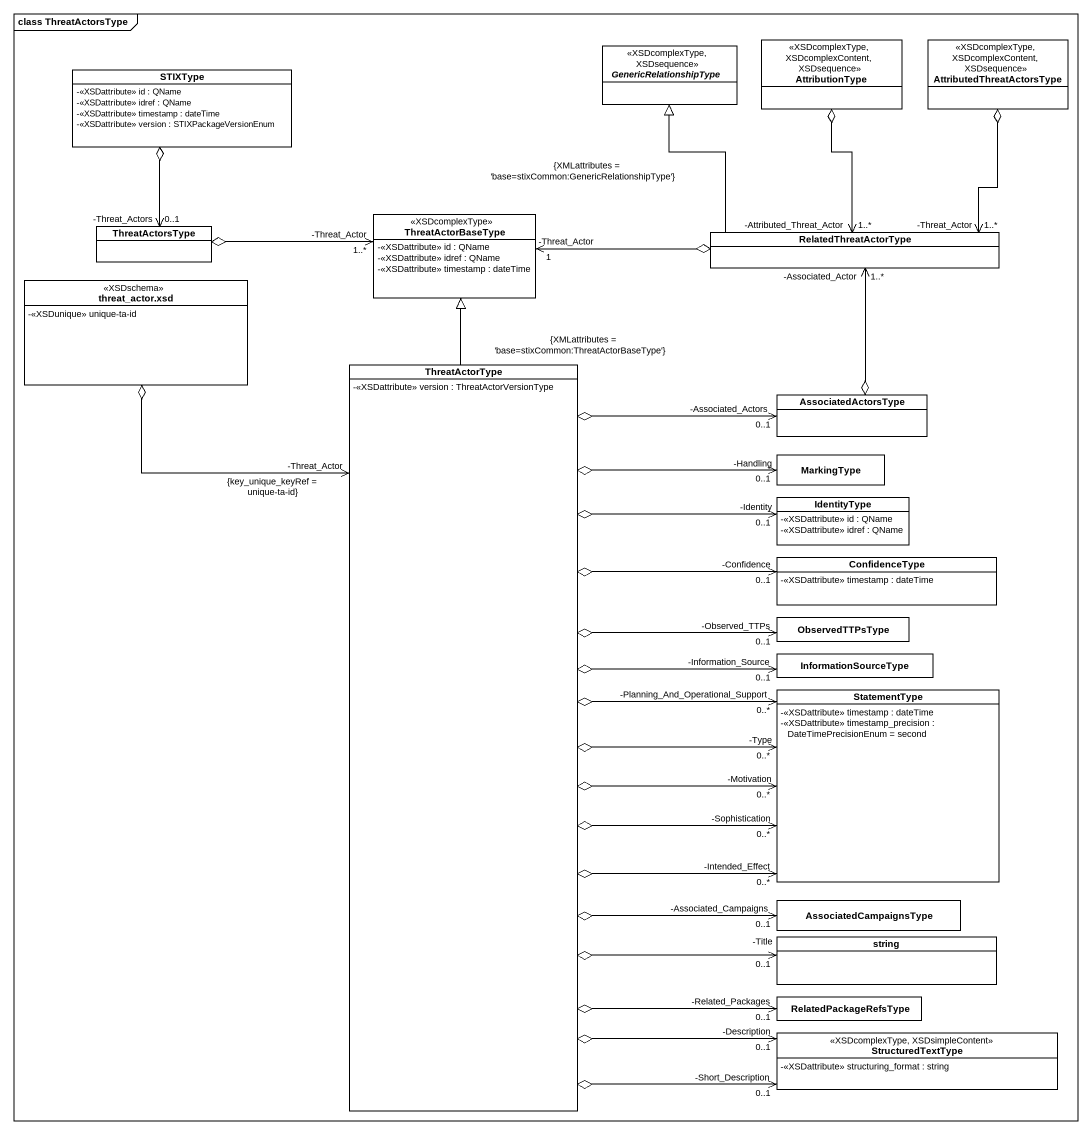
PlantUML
@startuml
mainframe class ThreatActorsType
hide circle
hide empty members
skinparam classAttributeIconSize 0
class AttributionType <<XSDcomplexType, XSDcomplexContent, XSDsequence>>
class AttributedThreatActorsType <<XSDcomplexType, XSDcomplexContent, XSDsequence>>
class STIXType {
  -<<XSDattribute>> id : QName
  -<<XSDattribute>> idref : QName
  -<<XSDattribute>> timestamp : dateTime
  -<<XSDattribute>> version : STIXPackageVersionEnum
}
abstract class GenericRelationshipType <<XSDcomplexType, XSDsequence>>
class ThreatActorsType
class ThreatActorBaseType <<XSDcomplexType>> {
  -<<XSDattribute>> id : QName
  -<<XSDattribute>> idref : QName
  -<<XSDattribute>> timestamp : dateTime
}
class RelatedThreatActorType
class "threat_actor.xsd" as threat_actor_xsd <<XSDschema>> {
  -<<XSDunique>> unique-ta-id
}
class ThreatActorType {
  -<<XSDattribute>> version : ThreatActorVersionType
}
class AssociatedActorsType
class MarkingType
class IdentityType {
  -<<XSDattribute>> id : QName
  -<<XSDattribute>> idref : QName
}
class ConfidenceType {
  -<<XSDattribute>> timestamp : dateTime
}
class ObservedTTPsType
class InformationSourceType
class StatementType {
  -<<XSDattribute>> timestamp : dateTime
  -<<XSDattribute>> timestamp_precision : DateTimePrecisionEnum = second
}
class AssociatedCampaignsType
class string
class RelatedPackageRefsType
class StructuredTextType <<XSDcomplexType, XSDsimpleContent>> {
  -<<XSDattribute>> structuring_format : string
}
ThreatActorsType "-Threat_Actors\n0..1" <-up-o STIXType
ThreatActorBaseType "-Threat_Actor\n1..*" <-left-o ThreatActorsType
ThreatActorBaseType "-Threat_Actor\n1" <-right-o RelatedThreatActorType
RelatedThreatActorType "-Attributed_Threat_Actor\n1..*" <-up-o AttributionType
RelatedThreatActorType "-Threat_Actor\n1..*" <-up-o AttributedThreatActorsType
RelatedThreatActorType -up-|> GenericRelationshipType : {XMLattributes = 'base=stixCommon:GenericRelationshipType'}
RelatedThreatActorType "-Associated_Actor\n1..*" <--o AssociatedActorsType
ThreatActorType -up-|> ThreatActorBaseType : {XMLattributes = 'base=stixCommon:ThreatActorBaseType'}
ThreatActorType "-Threat_Actor\n{key_unique_keyRef = unique-ta-id}" <-up-o threat_actor_xsd
AssociatedActorsType "-Associated_Actors\n0..1" <--o ThreatActorType
MarkingType "-Handling\n0..1" <--o ThreatActorType
IdentityType "-Identity\n0..1" <-left-o ThreatActorType
ConfidenceType "-Confidence\n0..1" <-left-o ThreatActorType
ObservedTTPsType "-Observed_TTPs\n0..1" <-left-o ThreatActorType
InformationSourceType "-Information_Source\n0..1" <-left-o ThreatActorType
StatementType "-Sophistication\n0..*" <-left-o ThreatActorType
StatementType "-Type\n0..*" <-left-o ThreatActorType
StatementType "-Intended_Effect\n0..*" <-left-o ThreatActorType
StatementType "-Motivation\n0..*" <-left-o ThreatActorType
StatementType "-Planning_And_Operational_Support\n0..*" <-left-o ThreatActorType
AssociatedCampaignsType "-Associated_Campaigns\n0..1" <-left-o ThreatActorType
string "-Title\n0..1" <-left-o ThreatActorType
RelatedPackageRefsType "-Related_Packages\n0..1" <-up-o ThreatActorType
StructuredTextType "-Description\n0..1" <-up-o ThreatActorType
StructuredTextType "-Short_Description\n0..1" <-up-o ThreatActorType
@enduml
